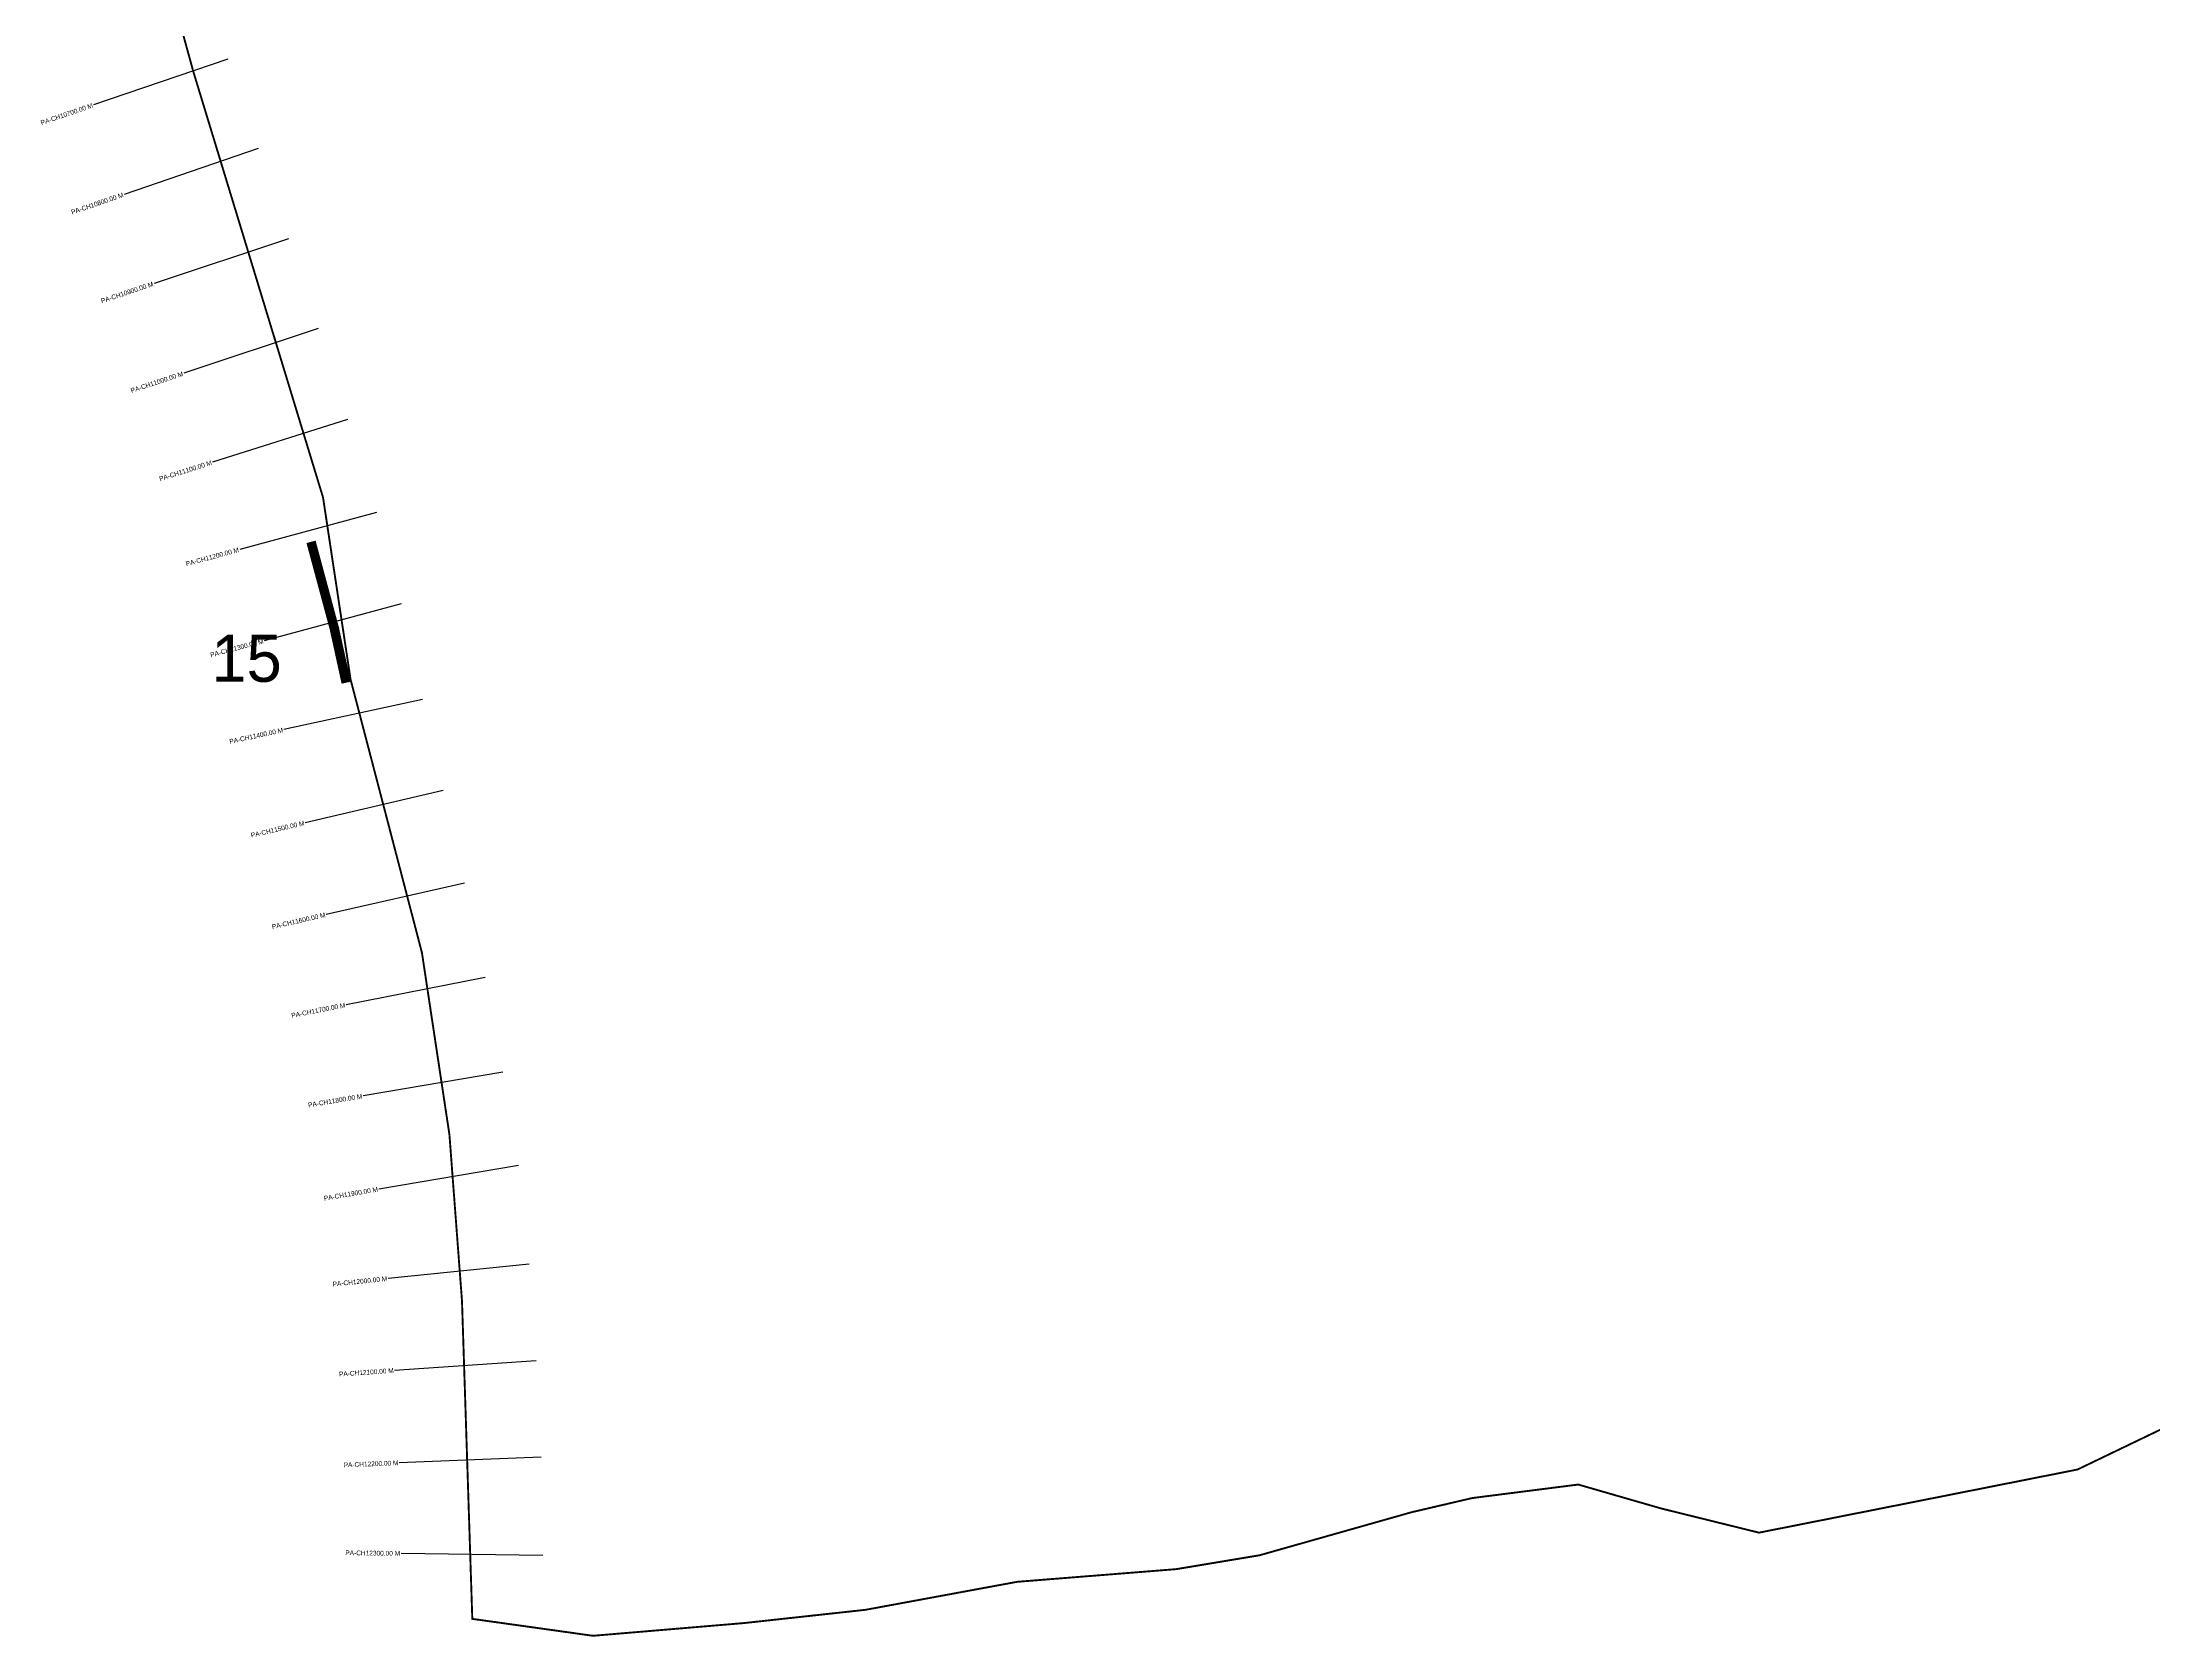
# Model space of a CAD drawing. Header units: metres. Extents: x 260396 to 264112, y 2217406 to 2220805.
# Drawn here: x 260514 to 262748, y 2217406 to 2219093 of the extents above; entities that cross this region are included whole.
import ezdxf
from ezdxf.enums import TextEntityAlignment as Align

# ---------------------------------------------------------------- set-up
doc = ezdxf.new("R2010")
doc.units = ezdxf.units.M
for name, color, linetype in [('ARTIFICIALLY PROTECTED', 4, 'Continuous'), ('CS', 134, 'Continuous'), ('CSMark', 6, 'Continuous')]:
    doc.layers.add(name, color=color, linetype=linetype)

msp = doc.modelspace()

# ---------------------------------------------------------------- linework, layer by layer
at = {"color": 6, "const_width": 2}
msp.add_lwpolyline([(262844.5, 2217668.2), (262667.2, 2217582.9), (262330.2, 2217516.1), (262226.7, 2217541.7), (262139, 2217567), (262026.8, 2217552.7), (261962.6, 2217537.7), (261801.9, 2217492.2), (261713.7, 2217477.5), (261545.5, 2217464.1), (261385.1, 2217434.5), (261256.9, 2217420.5), (261096.7, 2217407), (260969, 2217424.9), (260958.1, 2217761.1), (260944.8, 2217937.2), (260915.7, 2218129.7), (260840.2, 2218418.8), (260811.1, 2218611.2), (260674, 2219061.3), (260567.9, 2219446.9), (260525, 2219783.5)], dxfattribs=at)
at = {"layer": 'ARTIFICIALLY PROTECTED', "const_width": 10, "flags": 128}
msp.add_lwpolyline([(260798.4, 2218564.3), (260823, 2218472.8), (260835.6, 2218415.3)], dxfattribs=at)
at = {"layer": 'CS'}
for p, q in [((260710.3, 2219075), (260568.4, 2219026.5)), ((260742.6, 2218980.4), (260600.7, 2218931.9)), ((260774.6, 2218885), (260632.3, 2218837.6)), ((260806.1, 2218790.1), (260663.8, 2218742.8)), ((260837.1, 2218693.9), (260694.2, 2218648.6)), ((260867.8, 2218595.2), (260722.9, 2218556.3)), ((260893.7, 2218498.6), (260748.8, 2218459.7)), ((260916.2, 2218397.6), (260769.6, 2218365.6)), ((260938.3, 2218301.1), (260792.2, 2218267.1)), ((260960.8, 2218203.2), (260814.5, 2218170.1)), ((260982.7, 2218103.4), (260835.5, 2218074.5)), ((261001.4, 2218003.1), (260853.4, 2217978.2)), ((261018, 2217904.5), (260870.1, 2217879.6)), ((261029.1, 2217800.3), (260879.9, 2217785)), ((261036.4, 2217697.9), (260886.8, 2217687.8)), ((261041.7, 2217596), (260891.8, 2217590.1)), ((261043.6, 2217492.1), (260893.6, 2217494.1))]:
    msp.add_line(p, q, dxfattribs=at)

# ---------------------------------------------------------------- texts
at = {"insert": (260693, 2218466.2), "char_height": 50, "attachment_point": 1}
msp.add_mtext_dynamic_manual_height_columns('15', width=84.374, gutter_width=1, heights=[0], dxfattribs=at)
at = {"layer": 'CSMark'}
for s, rotation, p in [('PA-CH10700.00 M', 18.8563, (260567.4, 2219026.2)), ('PA-CH10800.00 M', 18.8563, (260599.7, 2218931.6)), ('PA-CH10900.00 M', 18.4305, (260631.3, 2218837.3)), ('PA-CH11000.00 M', 18.3821, (260662.8, 2218742.4)), ('PA-CH11100.00 M', 17.601, (260693.2, 2218648.3)), ('PA-CH11200.00 M', 15.038, (260721.9, 2218556)), ('PA-CH11300.00 M', 15.038, (260747.9, 2218459.5)), ('PA-CH11400.00 M', 12.3256, (260768.7, 2218365.3)), ('PA-CH11500.00 M', 13.105, (260791.2, 2218266.9)), ('PA-CH11600.00 M', 12.7631, (260813.5, 2218169.8)), ('PA-CH11700.00 M', 11.0971, (260834.5, 2218074.3)), ('PA-CH11800.00 M', 9.5583, (260852.5, 2217978)), ('PA-CH11900.00 M', 9.5583, (260869.1, 2217879.4)), ('PA-CH12000.00 M', 5.86, (260878.9, 2217784.9)), ('PA-CH12100.00 M', 3.8785, (260885.8, 2217687.7)), ('PA-CH12200.00 M', 2.2447, (260890.8, 2217590)), ('PA-CH12300.00 M', 359.2489, (260892.6, 2217494.1))]:
    msp.add_text(s, height=5, rotation=rotation, dxfattribs=at).set_placement(p, align=Align.MIDDLE_RIGHT)

doc.saveas('drawing.dxf')
